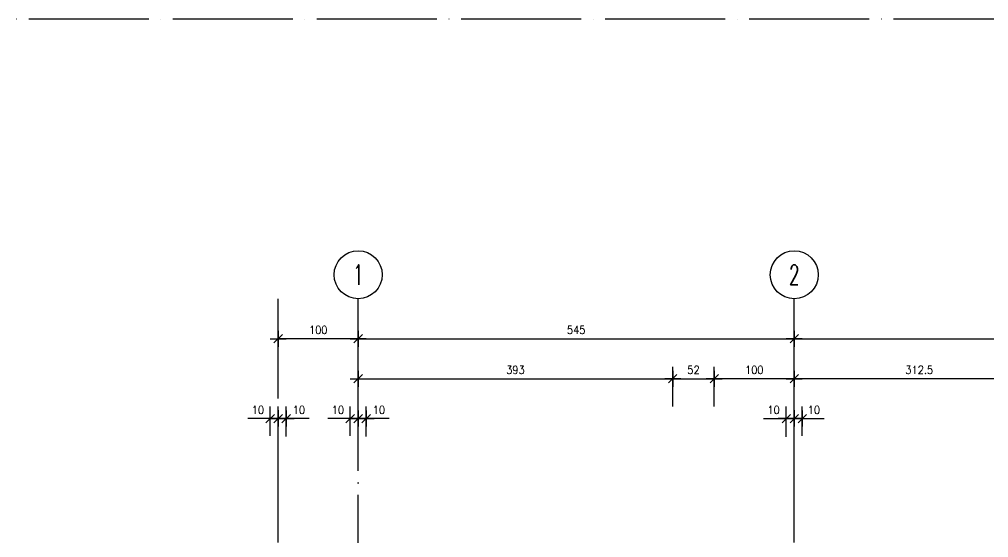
# Model space of a CAD drawing. Extents: x 2771 to 11885, y 4059 to 11529.
# Drawn here: x 3378 to 4589, y 6575 to 7223 of the extents above; entities that cross this region are included whole.
import ezdxf
from ezdxf.enums import TextEntityAlignment as Align

# ---------------------------------------------------------------- set-up
doc = ezdxf.new("R2010")
doc.units = 0
doc.header["$LTSCALE"] = 60
doc.header["$PDMODE"] = 1
doc.linetypes.add('EJES', pattern=[3, 2.5, -0.25, 0, -0.25])
doc.layers.get('0').update_dxf_attribs({"linetype": 'CONTINUOUS'})
doc.layers.get('DEFPOINTS').update_dxf_attribs({"linetype": 'CONTINUOUS'})
for name, color, linetype in [('COTAS', 3, 'CONTINUOUS'), ('EJES', 1, 'EJES'), ('TITULO', 6, 'CONTINUOUS')]:
    doc.layers.add(name, color=color, linetype=linetype)
doc.layers.add('CROP', color=8, linetype='EJES', plot=False)
doc.styles.add('COTAS', font='romans.shx', dxfattribs={"width": 0.9})
doc.dimstyles.new('50', dxfattribs={"dimtxt": 10, "dimasz": 1, "dimexe": 15, "dimexo": 0, "dimgap": 6, "dimtad": 1, "dimdec": 8, "dimdsep": 46, "dimtxsty": 'COTAS', "dimblk": '$COTA$', "dimcen": 0.09, "dimdle": 10, "dimclrd": 256, "dimclre": 256, "dimclrt": 2, "dimadec": 0, "dimazin": 0, "dimtfac": 1, "dimtdec": 8, "dimtmove": 0, "dimatfit": 2, "dimfxl": 35, "dimfxlon": 1, "dimtolj": 1, "dimarcsym": 0})

# ---------------------------------------------------------------- blocks, each defined once
blk = doc.blocks.new('*U7')
at = {"layer": 'CROP'}
blk.add_lwpolyline([(-1974.1, -166.6), (3297, -166.6), (3297, 2997.6), (-1974.1, 2997.6)], close=True, dxfattribs=at)
at = {"color": 2, "style": 'COTAS', "width": 0.9}
blk.add_attdef('ESCALA', (29.5, -27), '', height=12, dxfattribs=at)
at = {"layer": 'TITULO', "color": 7, "style": 'COTAS', "width": 0.9}
blk.add_attdef('TITULO', (25, 20), '', height=35, dxfattribs=at)
at = {"layer": 'TITULO', "color": 2, "style": 'COTAS', "width": 0.9}
blk.add_attdef('NV_LOSAS', text='', height=15, dxfattribs=at).set_placement((434.5, -56), align=Align.RIGHT)
blk.add_attdef('NIVEL', text='', height=15, dxfattribs=at).set_placement((522.8, -50), align=Align.MIDDLE)
blk.add_attdef('SIC', (602, -56), '', height=15, dxfattribs=at)
blk = doc.blocks.new('$EJE$')
at = {"color": 6}
blk.add_circle((0, 0), 30, dxfattribs=at)
at = {"color": 6, "style": 'COTAS', "width": 0.6}
blk.add_attdef('EJE', text='', height=25, dxfattribs=at).set_placement((0, 0), align=Align.MIDDLE)
blk = doc.blocks.new('$COTA$')
at = {"layer": 'COTAS'}
for p, q in [((10, 0), (-10, 0)), ((5.3, 5.3), (-5.3, -5.3)), ((0, -10), (0, 10))]:
    blk.add_line(p, q, dxfattribs=at)
blk = doc.blocks.new('*D10')
at = {"layer": 'COTAS', "lineweight": -2, "transparency": 16777216}
for p, q in [((3801.5, 6823.7), (3801.5, 6838.7)), ((4346.5, 6823.7), (4346.5, 6838.7)), ((3802.5, 6823.7), (4345.5, 6823.7))]:
    blk.add_line(p, q, dxfattribs=at)
at = {"layer": 'DEFPOINTS', "color": 0, "transparency": 16777216}
for p in [(3801.5, 6823.7), (4346.5, 6823.7), (4346.5, 6823.7)]:
    blk.add_point(p, dxfattribs=at)
at = {"layer": 'COTAS', "lineweight": -2, "transparency": 16777216, "rotation": 180}
blk.add_blockref('$COTA$', (3801.5, 6823.7), dxfattribs=at)
at = {"layer": 'COTAS', "lineweight": -2, "transparency": 16777216}
blk.add_blockref('$COTA$', (4346.5, 6823.7), dxfattribs=at)
at = {"layer": 'COTAS', "color": 2, "transparency": 16777216, "insert": (4074, 6834.7), "char_height": 10, "attachment_point": 5, "style": 'COTAS'}
blk.add_mtext('\\A1;545', dxfattribs=at)
blk = doc.blocks.new('*D12')
at = {"layer": 'COTAS', "lineweight": -2, "transparency": 16777216}
for p, q in [((4346.5, 6823.7), (4346.5, 6838.7)), ((4920.5, 6823.7), (4920.5, 6838.7)), ((4347.5, 6823.7), (4919.5, 6823.7))]:
    blk.add_line(p, q, dxfattribs=at)
at = {"layer": 'DEFPOINTS', "color": 0, "transparency": 16777216}
for p in [(4346.5, 6823.7), (4920.5, 6823.7), (4920.5, 6823.7)]:
    blk.add_point(p, dxfattribs=at)
at = {"layer": 'COTAS', "lineweight": -2, "transparency": 16777216, "rotation": 180}
blk.add_blockref('$COTA$', (4346.5, 6823.7), dxfattribs=at)
at = {"layer": 'COTAS', "lineweight": -2, "transparency": 16777216}
blk.add_blockref('$COTA$', (4920.5, 6823.7), dxfattribs=at)
at = {"layer": 'COTAS', "color": 2, "transparency": 16777216, "insert": (4633.5, 6834.7), "char_height": 10, "attachment_point": 5, "style": 'COTAS'}
blk.add_mtext('\\A1;574', dxfattribs=at)
blk = doc.blocks.new('*D25')
at = {"layer": 'COTAS', "lineweight": -2, "transparency": 16777216}
for p, q in [((3701.5, 6788.7), (3701.5, 6838.7)), ((3801.5, 6788.7), (3801.5, 6838.7)), ((3800.5, 6823.7), (3702.5, 6823.7))]:
    blk.add_line(p, q, dxfattribs=at)
at = {"layer": 'DEFPOINTS', "color": 0, "transparency": 16777216}
for p in [(3701.5, 6823.7), (3701.5, 6615.8), (3801.5, 6615.8)]:
    blk.add_point(p, dxfattribs=at)
at = {"layer": 'COTAS', "lineweight": -2, "transparency": 16777216, "rotation": 180}
blk.add_blockref('$COTA$', (3701.5, 6823.7), dxfattribs=at)
at = {"layer": 'COTAS', "lineweight": -2, "transparency": 16777216}
blk.add_blockref('$COTA$', (3801.5, 6823.7), dxfattribs=at)
at = {"layer": 'COTAS', "color": 2, "transparency": 16777216, "insert": (3751.5, 6834.7), "char_height": 10, "attachment_point": 5, "style": 'COTAS'}
blk.add_mtext('\\A1;100', dxfattribs=at)
blk = doc.blocks.new('*D66')
at = {"layer": 'COTAS', "lineweight": -2, "transparency": 16777216}
for p, q in [((3801.5, 6738.7), (3801.5, 6788.7)), ((4194.5, 6738.7), (4194.5, 6788.7)), ((3802.5, 6773.7), (4193.5, 6773.7))]:
    blk.add_line(p, q, dxfattribs=at)
at = {"layer": 'DEFPOINTS', "color": 0, "transparency": 16777216}
for p in [(4194.5, 6773.7), (3801.5, 6428.7), (4194.5, 6428.7)]:
    blk.add_point(p, dxfattribs=at)
at = {"layer": 'COTAS', "lineweight": -2, "transparency": 16777216, "rotation": 180}
blk.add_blockref('$COTA$', (3801.5, 6773.7), dxfattribs=at)
at = {"layer": 'COTAS', "lineweight": -2, "transparency": 16777216}
blk.add_blockref('$COTA$', (4194.5, 6773.7), dxfattribs=at)
at = {"layer": 'COTAS', "color": 2, "transparency": 16777216, "insert": (3998, 6784.7), "char_height": 10, "attachment_point": 5, "style": 'COTAS'}
blk.add_mtext('\\A1;393', dxfattribs=at)
blk = doc.blocks.new('*D67')
at = {"layer": 'COTAS', "lineweight": -2, "transparency": 16777216}
for p, q in [((4194.5, 6738.7), (4194.5, 6788.7)), ((4246.5, 6738.7), (4246.5, 6788.7)), ((4195.5, 6773.7), (4245.5, 6773.7))]:
    blk.add_line(p, q, dxfattribs=at)
at = {"layer": 'DEFPOINTS', "color": 0, "transparency": 16777216}
for p in [(4246.5, 6773.7), (4194.5, 6428.7), (4246.5, 6428.7)]:
    blk.add_point(p, dxfattribs=at)
at = {"layer": 'COTAS', "lineweight": -2, "transparency": 16777216, "rotation": 180}
blk.add_blockref('$COTA$', (4194.5, 6773.7), dxfattribs=at)
at = {"layer": 'COTAS', "lineweight": -2, "transparency": 16777216}
blk.add_blockref('$COTA$', (4246.5, 6773.7), dxfattribs=at)
at = {"layer": 'COTAS', "color": 2, "transparency": 16777216, "insert": (4220.5, 6784.7), "char_height": 10, "attachment_point": 5, "style": 'COTAS'}
blk.add_mtext('\\A1;52', dxfattribs=at)
blk = doc.blocks.new('*D91')
at = {"layer": 'COTAS', "lineweight": -2, "transparency": 16777216}
for p, q in [((3691.5, 6702.3), (3691.5, 6738.7)), ((3701.5, 6702.3), (3701.5, 6738.7)), ((3690.5, 6723.7), (3663.6, 6723.7)), ((3701.5, 6723.7), (3691.5, 6723.7)), ((3702.5, 6723.7), (3703.5, 6723.7))]:
    blk.add_line(p, q, dxfattribs=at)
at = {"layer": 'DEFPOINTS', "color": 0, "transparency": 16777216}
for p in [(3701.5, 6723.7), (3691.5, 6702.3), (3701.5, 6702.3)]:
    blk.add_point(p, dxfattribs=at)
at = {"layer": 'COTAS', "lineweight": -2, "transparency": 16777216}
blk.add_blockref('$COTA$', (3691.5, 6723.7), dxfattribs=at)
at = {"layer": 'COTAS', "lineweight": -2, "transparency": 16777216, "rotation": 180}
blk.add_blockref('$COTA$', (3701.5, 6723.7), dxfattribs=at)
at = {"layer": 'COTAS', "color": 2, "transparency": 16777216, "insert": (3676.2, 6734.7), "char_height": 10, "attachment_point": 5, "style": 'COTAS'}
blk.add_mtext('\\A1;10', dxfattribs=at)
blk = doc.blocks.new('*D92')
at = {"layer": 'COTAS', "lineweight": -2, "transparency": 16777216}
for p, q in [((3701.5, 6702.3), (3701.5, 6738.7)), ((3711.5, 6701.2), (3711.5, 6738.7)), ((3700.5, 6723.7), (3699.5, 6723.7)), ((3701.5, 6723.7), (3711.5, 6723.7)), ((3701.5, 6723.7), (3711.5, 6723.7)), ((3740, 6723.7), (3711.5, 6723.7)), ((3712.5, 6723.7), (3713.5, 6723.7))]:
    blk.add_line(p, q, dxfattribs=at)
at = {"layer": 'DEFPOINTS', "color": 0, "transparency": 16777216}
for p in [(3711.5, 6723.7), (3701.5, 6702.3), (3711.5, 6701.2)]:
    blk.add_point(p, dxfattribs=at)
at = {"layer": 'COTAS', "lineweight": -2, "transparency": 16777216}
blk.add_blockref('$COTA$', (3701.5, 6723.7), dxfattribs=at)
at = {"layer": 'COTAS', "lineweight": -2, "transparency": 16777216, "rotation": 180}
blk.add_blockref('$COTA$', (3711.5, 6723.7), dxfattribs=at)
at = {"layer": 'COTAS', "color": 2, "transparency": 16777216, "insert": (3727.4, 6734.7), "char_height": 10, "attachment_point": 5, "style": 'COTAS'}
blk.add_mtext('\\A1;10', dxfattribs=at)
blk = doc.blocks.new('*D93')
at = {"layer": 'COTAS', "lineweight": -2, "transparency": 16777216}
for p, q in [((3791.5, 6702.3), (3791.5, 6738.7)), ((3801.5, 6702.3), (3801.5, 6738.7)), ((3790.5, 6723.7), (3763.6, 6723.7)), ((3801.5, 6723.7), (3791.5, 6723.7)), ((3802.5, 6723.7), (3803.5, 6723.7))]:
    blk.add_line(p, q, dxfattribs=at)
at = {"layer": 'DEFPOINTS', "color": 0, "transparency": 16777216}
for p in [(3801.5, 6723.7), (3791.5, 6702.3), (3801.5, 6702.3)]:
    blk.add_point(p, dxfattribs=at)
at = {"layer": 'COTAS', "lineweight": -2, "transparency": 16777216}
blk.add_blockref('$COTA$', (3791.5, 6723.7), dxfattribs=at)
at = {"layer": 'COTAS', "lineweight": -2, "transparency": 16777216, "rotation": 180}
blk.add_blockref('$COTA$', (3801.5, 6723.7), dxfattribs=at)
at = {"layer": 'COTAS', "color": 2, "transparency": 16777216, "insert": (3776.2, 6734.7), "char_height": 10, "attachment_point": 5, "style": 'COTAS'}
blk.add_mtext('\\A1;10', dxfattribs=at)
blk = doc.blocks.new('*D94')
at = {"layer": 'COTAS', "lineweight": -2, "transparency": 16777216}
for p, q in [((3801.5, 6702.3), (3801.5, 6738.7)), ((3811.5, 6701.2), (3811.5, 6738.7)), ((3800.5, 6723.7), (3799.5, 6723.7)), ((3801.5, 6723.7), (3811.5, 6723.7)), ((3801.5, 6723.7), (3811.5, 6723.7)), ((3840, 6723.7), (3811.5, 6723.7)), ((3812.5, 6723.7), (3813.5, 6723.7))]:
    blk.add_line(p, q, dxfattribs=at)
at = {"layer": 'DEFPOINTS', "color": 0, "transparency": 16777216}
for p in [(3811.5, 6723.7), (3801.5, 6702.3), (3811.5, 6701.2)]:
    blk.add_point(p, dxfattribs=at)
at = {"layer": 'COTAS', "lineweight": -2, "transparency": 16777216}
blk.add_blockref('$COTA$', (3801.5, 6723.7), dxfattribs=at)
at = {"layer": 'COTAS', "lineweight": -2, "transparency": 16777216, "rotation": 180}
blk.add_blockref('$COTA$', (3811.5, 6723.7), dxfattribs=at)
at = {"layer": 'COTAS', "color": 2, "transparency": 16777216, "insert": (3827.4, 6734.7), "char_height": 10, "attachment_point": 5, "style": 'COTAS'}
blk.add_mtext('\\A1;10', dxfattribs=at)
blk = doc.blocks.new('*D165')
at = {"layer": 'COTAS', "lineweight": -2, "transparency": 16777216}
for p, q in [((4246.5, 6738.7), (4246.5, 6788.7)), ((4346.5, 6738.7), (4346.5, 6788.7)), ((4345.5, 6773.7), (4247.5, 6773.7))]:
    blk.add_line(p, q, dxfattribs=at)
at = {"layer": 'DEFPOINTS', "color": 0, "transparency": 16777216}
for p in [(4246.5, 6773.7), (4246.5, 6428.7), (4346.5, 6428.7)]:
    blk.add_point(p, dxfattribs=at)
at = {"layer": 'COTAS', "lineweight": -2, "transparency": 16777216, "rotation": 180}
blk.add_blockref('$COTA$', (4246.5, 6773.7), dxfattribs=at)
at = {"layer": 'COTAS', "lineweight": -2, "transparency": 16777216}
blk.add_blockref('$COTA$', (4346.5, 6773.7), dxfattribs=at)
at = {"layer": 'COTAS', "color": 2, "transparency": 16777216, "insert": (4296.5, 6784.7), "char_height": 10, "attachment_point": 5, "style": 'COTAS'}
blk.add_mtext('\\A1;100', dxfattribs=at)
blk = doc.blocks.new('*D173')
at = {"layer": 'COTAS', "lineweight": -2, "transparency": 16777216}
for p, q in [((4346.5, 6738.7), (4346.5, 6788.7)), ((4659, 6738.7), (4659, 6788.7)), ((4658, 6773.7), (4347.5, 6773.7))]:
    blk.add_line(p, q, dxfattribs=at)
at = {"layer": 'DEFPOINTS', "color": 0, "transparency": 16777216}
for p in [(4346.5, 6773.7), (4346.5, 6528.7), (4659, 6528.7)]:
    blk.add_point(p, dxfattribs=at)
at = {"layer": 'COTAS', "lineweight": -2, "transparency": 16777216, "rotation": 180}
blk.add_blockref('$COTA$', (4346.5, 6773.7), dxfattribs=at)
at = {"layer": 'COTAS', "lineweight": -2, "transparency": 16777216}
blk.add_blockref('$COTA$', (4659, 6773.7), dxfattribs=at)
at = {"layer": 'COTAS', "color": 2, "transparency": 16777216, "insert": (4502.7, 6784.7), "char_height": 10, "attachment_point": 5, "style": 'COTAS'}
blk.add_mtext('\\A1;312.5', dxfattribs=at)
blk = doc.blocks.new('*D240')
at = {"layer": 'COTAS', "lineweight": -2, "transparency": 16777216}
for p, q in [((4346.5, 6702.3), (4346.5, 6738.7)), ((4356.5, 6702.3), (4356.5, 6738.7)), ((4345.5, 6723.7), (4344.5, 6723.7)), ((4346.5, 6723.7), (4356.5, 6723.7)), ((4357.5, 6723.7), (4383.7, 6723.7))]:
    blk.add_line(p, q, dxfattribs=at)
at = {"layer": 'DEFPOINTS', "color": 0, "transparency": 16777216}
for p in [(4346.5, 6723.7), (4346.5, 6702.3), (4356.5, 6702.3)]:
    blk.add_point(p, dxfattribs=at)
at = {"layer": 'COTAS', "lineweight": -2, "transparency": 16777216}
blk.add_blockref('$COTA$', (4346.5, 6723.7), dxfattribs=at)
at = {"layer": 'COTAS', "lineweight": -2, "transparency": 16777216, "rotation": 180}
blk.add_blockref('$COTA$', (4356.5, 6723.7), dxfattribs=at)
at = {"layer": 'COTAS', "color": 2, "transparency": 16777216, "insert": (4371.1, 6734.7), "char_height": 10, "attachment_point": 5, "style": 'COTAS'}
blk.add_mtext('\\A1;10', dxfattribs=at)
blk = doc.blocks.new('*D241')
at = {"layer": 'COTAS', "lineweight": -2, "transparency": 16777216}
for p, q in [((4336.5, 6700.8), (4336.5, 6738.7)), ((4346.5, 6702.3), (4346.5, 6738.7)), ((4307.9, 6723.7), (4336.5, 6723.7)), ((4335.5, 6723.7), (4334.5, 6723.7)), ((4346.5, 6723.7), (4336.5, 6723.7)), ((4346.5, 6723.7), (4336.5, 6723.7)), ((4347.5, 6723.7), (4348.5, 6723.7))]:
    blk.add_line(p, q, dxfattribs=at)
at = {"layer": 'DEFPOINTS', "color": 0, "transparency": 16777216}
for p in [(4336.5, 6723.7), (4336.5, 6700.8), (4346.5, 6702.3)]:
    blk.add_point(p, dxfattribs=at)
at = {"layer": 'COTAS', "lineweight": -2, "transparency": 16777216}
blk.add_blockref('$COTA$', (4336.5, 6723.7), dxfattribs=at)
at = {"layer": 'COTAS', "lineweight": -2, "transparency": 16777216, "rotation": 180}
blk.add_blockref('$COTA$', (4346.5, 6723.7), dxfattribs=at)
at = {"layer": 'COTAS', "color": 2, "transparency": 16777216, "insert": (4320.6, 6734.7), "char_height": 10, "attachment_point": 5, "style": 'COTAS'}
blk.add_mtext('\\A1;10', dxfattribs=at)

msp = doc.modelspace()

# ---------------------------------------------------------------- linework, layer by layer
at = {"layer": 'EJES'}
for points in [[(3701.45585631, 4407.70691493), (3701.45585631, 6873.70691493)], [(3801.45585631, 6298.35509055), (3801.45585631, 6873.70691493)], [(4346.45585631, 4407.70691493), (4346.45585631, 6873.70691493)]]:
    msp.add_lwpolyline(points, dxfattribs=at)

# ---------------------------------------------------------------- block references
msp.add_blockref('*U7', (4745.17327493, 4225.60696946))
for p, values in [((3801.45585631, 6903.70691493), {'EJE': '1'}), ((4346.45585631, 6903.70691493), {'EJE': '2'})]:
    msp.add_blockref('$EJE$', p).add_auto_attribs(values)

# ---------------------------------------------------------------- dimensions: what is measured, and where the dimension line sits
at = {"layer": 'COTAS'}
for base, p1, p2, picture, middle in [((3701.4558563143, 6823.7069149326), (3801.4558563143, 6615.8211914867), (3701.4558563143, 6615.8211914867), '*D25', (3751.4558563143, 6834.7069149326)), ((4346.4558563143, 6823.7069149326), (3801.4558563143, 6823.7069149326), (4346.4558563143, 6823.7069149326), '*D10', (4073.9558563143, 6834.7069149326)), ((4920.4558563143, 6823.7069149326), (4346.4558563143, 6823.7069149326), (4920.4558563143, 6823.7069149326), '*D12', (4633.4558563143, 6834.7069149326)), ((4194.4558563143, 6773.7069149326), (3801.4558563143, 6428.7069149326), (4194.4558563143, 6428.7069149326), '*D66', (3997.9558563143, 6784.7069149326))]:
    dim = msp.add_linear_dim(base=base, p1=p1, p2=p2, dimstyle='50', dxfattribs=at)
    dim.commit()
    dim.dimension.update_dxf_attribs({"geometry": picture, "text_midpoint": middle})
for base, p1, p2, picture, middle in [((4246.4558563143, 6773.7069149326), (4194.4558563143, 6428.7069149326), (4246.4558563143, 6428.7069149326), '*D67', (4220.4558563143, 6784.7069149326)), ((4346.4558563143, 6773.7069149326), (4658.9558563143, 6528.7069149326), (4346.4558563143, 6528.7069149326), '*D173', (4502.7058563143, 6784.7069149326))]:
    dim = msp.add_linear_dim(base=base, p1=p1, p2=p2, dimstyle='50', override={"dimtmove": 1}, dxfattribs=at)
    dim.commit()
    dim.dimension.update_dxf_attribs({"geometry": picture, "text_midpoint": middle})
dim = msp.add_linear_dim(base=(4246.4558563143, 6773.7069149326), p1=(4346.4558563143, 6428.7069149326), p2=(4246.4558563143, 6428.7069149326), angle=180, dimstyle='50', override={"dimtmove": 1}, dxfattribs=at)
dim.commit()
dim.dimension.update_dxf_attribs({"geometry": '*D165', "text_midpoint": (4296.4558563143, 6784.7069149326)})
for base, p1, p2, picture, middle in [((3701.4558563143, 6723.7069149326), (3691.4558563143, 6702.2504163909), (3701.4558563143, 6702.2504163909), '*D91', (3676.1931168787, 6723.7069149326)), ((3801.4558563143, 6723.7069149326), (3791.4558563143, 6702.2504163909), (3801.4558563143, 6702.2504163909), '*D93', (3776.1931168787, 6723.7069149326))]:
    dim = msp.add_linear_dim(base=base, p1=p1, p2=p2, dimstyle='50', dxfattribs=at)
    dim.commit()
    dim.dimension.update_dxf_attribs({"geometry": picture, "text_midpoint": middle, "dimtype": 160})
for base, p1, p2, picture, middle in [((3711.4558563143, 6723.7069149326), (3701.4558563143, 6702.2504163909), (3711.4558563143, 6701.1641863348), '*D92', (3727.3588125399, 6723.7069149326)), ((3811.4558563143, 6723.7069149326), (3801.4558563143, 6702.2504163909), (3811.4558563143, 6701.1641863348), '*D94', (3827.3588125399, 6723.7069149326))]:
    dim = msp.add_linear_dim(base=base, p1=p1, p2=p2, dimstyle='50', override={"dimtmove": 1}, dxfattribs=at)
    dim.commit()
    dim.dimension.update_dxf_attribs({"geometry": picture, "text_midpoint": middle, "dimtype": 160})
dim = msp.add_linear_dim(base=(4336.4558563143, 6723.7069149326), p1=(4346.4558563143, 6702.2504163909), p2=(4336.4558563143, 6700.8021096495), angle=180, dimstyle='50', override={"dimtmove": 1}, dxfattribs=at)
dim.commit()
dim.dimension.update_dxf_attribs({"geometry": '*D241', "text_midpoint": (4320.5529000888, 6723.7069149326), "dimtype": 160})
dim = msp.add_linear_dim(base=(4346.4558563143, 6723.7069149326), p1=(4356.4558563143, 6702.2504163909), p2=(4346.4558563143, 6702.2504163909), angle=180, dimstyle='50', dxfattribs=at)
dim.commit()
dim.dimension.update_dxf_attribs({"geometry": '*D240', "text_midpoint": (4371.0987134572, 6723.7069149326), "dimtype": 160})

doc.saveas('drawing.dxf')
